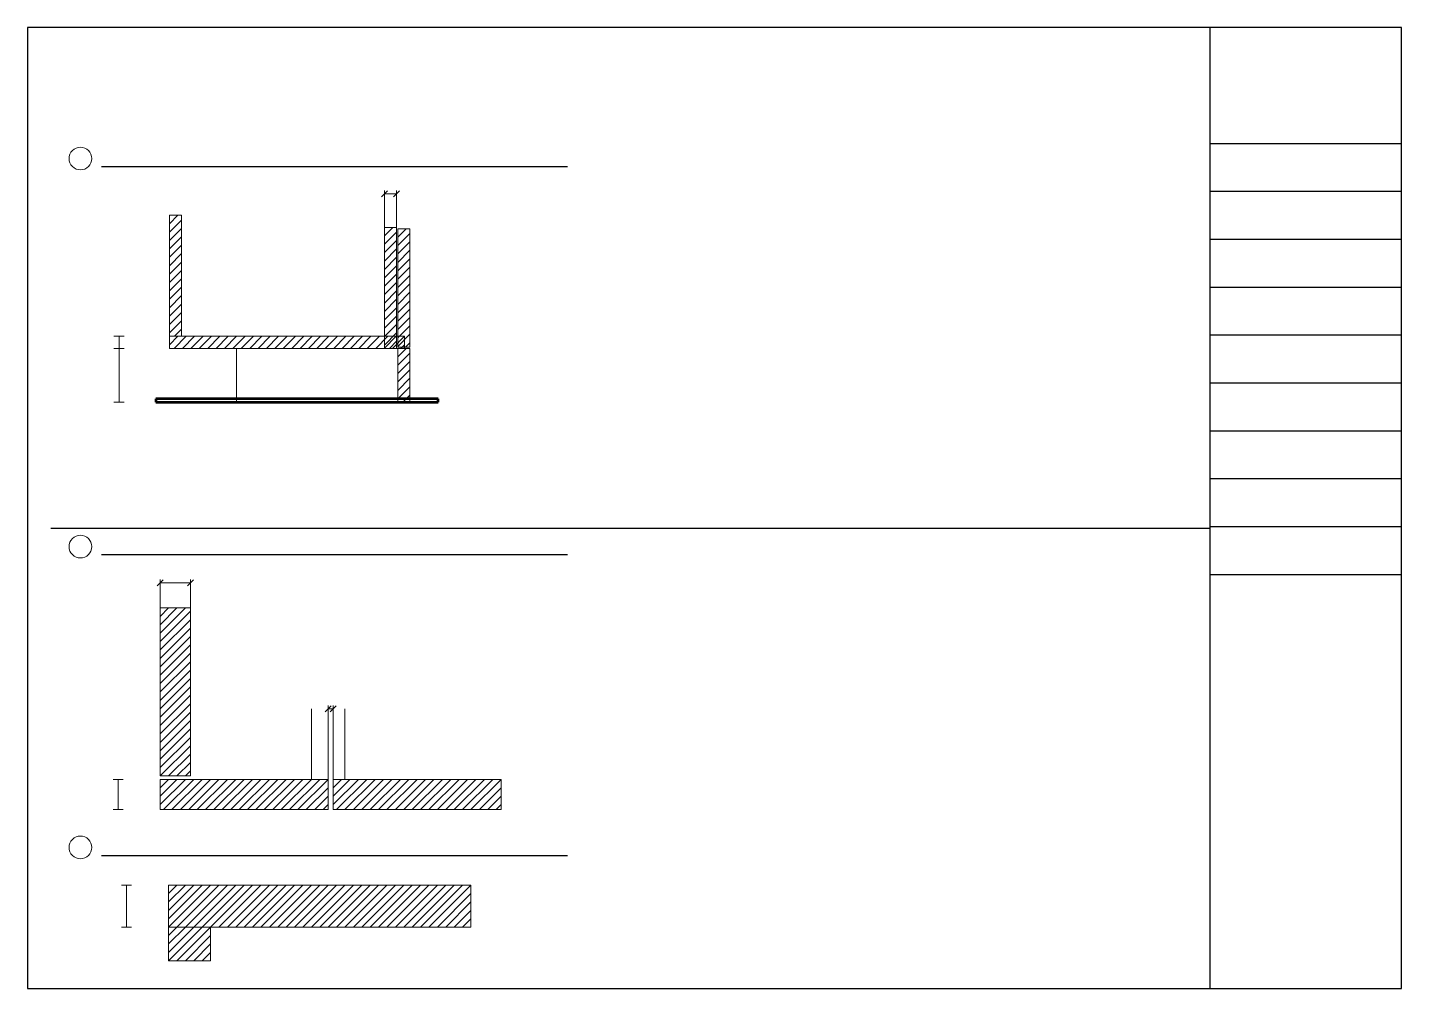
# Model space of a CAD drawing. Header units: millimetres. Extents: x -39780 to 216580, y 220 to 11660.
# Drawn here: x 160220 to 176580, y 220 to 11660 of the extents above; entities that cross this region are included whole.
import ezdxf

# ---------------------------------------------------------------- set-up
doc = ezdxf.new("R2010")
doc.units = ezdxf.units.MM
for name, color, linetype, lineweight in [('BAND', 7, 'CONTINUOUS', 60), ('DETAIL', 7, 'CONTINUOUS', 18), ('DIM', 7, 'CONTINUOUS', 13), ('FRAME', 7, 'CONTINUOUS', 25), ('HATCH', 8, 'CONTINUOUS', 9), ('SYMBOL', 7, 'CONTINUOUS', 18), ('WOOD', 7, 'CONTINUOUS', 18)]:
    doc.layers.add(name, color=color, linetype=linetype, lineweight=lineweight)

msp = doc.modelspace()

# ---------------------------------------------------------------- linework, layer by layer
at = {"layer": 'BAND'}
for p, q in [((165110, 7240), (161750, 7240)), ((161750, 7240), (161750, 7200)), ((161750, 7200), (165110, 7200)), ((165110, 7200), (165110, 7240))]:
    msp.add_line(p, q, dxfattribs=at)
at = {"layer": 'DETAIL'}
for p, q in [((162710, 7200), (162710, 7840)), ((162630, 7200), (162790, 7200)), ((163600, 2710), (163600, 3550)), ((164000, 2710), (164000, 3550))]:
    msp.add_line(p, q, dxfattribs=at)
at = {"layer": 'DIM'}
for p, q in [((164435, 9645), (164505, 9715)), ((164470, 9280), (164470, 9720)), ((164470, 9680), (164614, 9680)), ((164579, 9645), (164649, 9715)), ((164614, 9280), (164614, 9720)), ((161250, 7984), (161370, 7984)), ((161310, 7840), (161310, 7984)), ((161250, 7840), (161370, 7840)), ((161250, 7840), (161370, 7840)), ((161310, 7200), (161310, 7840)), ((161250, 7200), (161370, 7200)), ((161765, 5015), (161835, 5085)), ((161800, 4750), (161800, 5090)), ((162125, 5015), (162195, 5085)), ((162160, 4750), (162160, 5090)), ((161800, 5050), (162160, 5050)), ((163765, 3515), (163835, 3585)), ((163800, 2350), (163800, 3590)), ((163800, 3550), (163860, 3550)), ((163825, 3515), (163895, 3585)), ((163860, 2350), (163860, 3590)), ((161240, 2710), (161360, 2710)), ((161300, 2350), (161300, 2710)), ((161240, 2350), (161360, 2350)), ((161340, 1450), (161460, 1450)), ((161400, 950), (161400, 1450)), ((161340, 950), (161460, 950))]:
    msp.add_line(p, q, dxfattribs=at)
at = {"layer": 'FRAME'}
for p, q in [((176580, 11660), (160220, 11660)), ((160220, 11660), (160220, 220)), ((174300, 220), (174300, 11660)), ((176580, 220), (176580, 11660)), ((174300, 10280), (176580, 10280)), ((161100, 10005), (166650, 10005)), ((174300, 9710), (176580, 9710)), ((174300, 9140), (176580, 9140)), ((174300, 8570), (176580, 8570)), ((174300, 8000), (176580, 8000)), ((174300, 7430), (176580, 7430)), ((174300, 6860), (176580, 6860)), ((174300, 6290), (176580, 6290)), ((160500, 5700), (174300, 5700)), ((174300, 5720), (176580, 5720)), ((161100, 5385), (166650, 5385)), ((174300, 5150), (176580, 5150)), ((161100, 1805), (166650, 1805)), ((160220, 220), (176580, 220))]:
    msp.add_line(p, q, dxfattribs=at)
at = {"layer": 'HATCH'}
for p, q in [((161910, 9324), (162010, 9424)), ((161910, 9224), (162054, 9368)), ((161910, 9124), (162054, 9268)), ((161910, 9024), (162054, 9168)), ((164470, 9180), (164570, 9280)), ((164470, 9080), (164614, 9224)), ((164630, 9164), (164730, 9264)), ((164630, 9064), (164774, 9208)), ((161910, 8924), (162054, 9068)), ((164470, 8980), (164614, 9124)), ((164470, 8880), (164614, 9024)), ((164630, 8964), (164774, 9108)), ((164630, 8864), (164774, 9008)), ((161910, 8824), (162054, 8968)), ((161910, 8724), (162054, 8868)), ((164470, 8780), (164614, 8924)), ((164630, 8764), (164774, 8908)), ((161910, 8624), (162054, 8768)), ((164470, 8680), (164614, 8824)), ((164470, 8580), (164614, 8724)), ((164630, 8664), (164774, 8808)), ((164630, 8564), (164774, 8708)), ((161910, 8524), (162054, 8668)), ((161910, 8424), (162054, 8568)), ((164470, 8480), (164614, 8624)), ((164470, 8380), (164614, 8524)), ((164630, 8464), (164774, 8608)), ((164630, 8364), (164774, 8508)), ((161910, 8324), (162054, 8468)), ((161910, 8224), (162054, 8368)), ((164470, 8280), (164614, 8424)), ((164630, 8264), (164774, 8408)), ((161910, 8124), (162054, 8268)), ((164470, 8180), (164614, 8324)), ((164470, 8080), (164614, 8224)), ((164630, 8164), (164774, 8308)), ((164630, 8064), (164774, 8208)), ((161910, 8024), (162054, 8168)), ((161970, 7984), (162054, 8068)), ((164470, 7980), (164614, 8124)), ((164470, 7880), (164614, 8024)), ((164630, 7964), (164774, 8108)), ((161910, 7884), (162010, 7984)), ((161966, 7840), (162110, 7984)), ((162066, 7840), (162210, 7984)), ((162166, 7840), (162310, 7984)), ((162266, 7840), (162410, 7984)), ((162366, 7840), (162510, 7984)), ((162466, 7840), (162610, 7984)), ((162566, 7840), (162710, 7984)), ((162666, 7840), (162810, 7984)), ((162766, 7840), (162910, 7984)), ((162866, 7840), (163010, 7984)), ((162966, 7840), (163110, 7984)), ((163066, 7840), (163210, 7984)), ((163166, 7840), (163310, 7984)), ((163266, 7840), (163410, 7984)), ((163366, 7840), (163510, 7984)), ((163466, 7840), (163610, 7984)), ((163566, 7840), (163710, 7984)), ((163666, 7840), (163810, 7984)), ((163766, 7840), (163910, 7984)), ((163866, 7840), (164010, 7984)), ((163966, 7840), (164110, 7984)), ((164066, 7840), (164210, 7984)), ((164166, 7840), (164310, 7984)), ((164266, 7840), (164410, 7984)), ((164366, 7840), (164510, 7984)), ((164466, 7840), (164610, 7984)), ((164530, 7840), (164614, 7924)), ((164566, 7840), (164710, 7984)), ((164630, 7864), (164774, 8008)), ((164666, 7840), (164710, 7884)), ((164722, 7856), (164774, 7908)), ((164630, 7740), (164730, 7840)), ((164630, 7640), (164774, 7784)), ((164630, 7540), (164774, 7684)), ((164630, 7440), (164774, 7584)), ((164630, 7340), (164774, 7484)), ((164630, 7240), (164774, 7384)), ((164690, 7200), (164774, 7284)), ((161800, 4650), (161900, 4750)), ((161800, 4550), (162000, 4750)), ((161800, 4450), (162100, 4750)), ((161800, 4350), (162160, 4710)), ((161800, 4250), (162160, 4610)), ((161800, 4150), (162160, 4510)), ((161800, 4050), (162160, 4410)), ((161800, 3950), (162160, 4310)), ((161800, 3850), (162160, 4210)), ((161800, 3750), (162160, 4110)), ((161800, 3650), (162160, 4010)), ((161800, 3550), (162160, 3910)), ((161800, 3450), (162160, 3810)), ((161800, 3350), (162160, 3710)), ((161800, 3250), (162160, 3610)), ((161800, 3150), (162160, 3510)), ((161800, 3050), (162160, 3410)), ((161800, 2950), (162160, 3310)), ((161800, 2850), (162160, 3210)), ((161800, 2750), (162160, 3110)), ((161900, 2750), (162160, 3010)), ((162000, 2750), (162160, 2910)), ((162100, 2750), (162160, 2810)), ((161800, 2610), (161900, 2710)), ((161800, 2510), (162000, 2710)), ((161800, 2410), (162100, 2710)), ((161840, 2350), (162200, 2710)), ((161940, 2350), (162300, 2710)), ((162040, 2350), (162400, 2710)), ((162140, 2350), (162500, 2710)), ((162240, 2350), (162600, 2710)), ((162340, 2350), (162700, 2710)), ((162440, 2350), (162800, 2710)), ((162540, 2350), (162900, 2710)), ((162640, 2350), (163000, 2710)), ((162740, 2350), (163100, 2710)), ((162840, 2350), (163200, 2710)), ((162940, 2350), (163300, 2710)), ((163040, 2350), (163400, 2710)), ((163140, 2350), (163500, 2710)), ((163240, 2350), (163600, 2710)), ((163340, 2350), (163700, 2710)), ((163440, 2350), (163800, 2710)), ((163860, 2610), (163960, 2710)), ((163860, 2510), (164060, 2710)), ((163860, 2410), (164160, 2710)), ((163900, 2350), (164260, 2710)), ((164000, 2350), (164360, 2710)), ((164100, 2350), (164460, 2710)), ((164200, 2350), (164560, 2710)), ((164300, 2350), (164660, 2710)), ((164400, 2350), (164760, 2710)), ((164500, 2350), (164860, 2710)), ((164600, 2350), (164960, 2710)), ((164700, 2350), (165060, 2710)), ((164800, 2350), (165160, 2710)), ((164900, 2350), (165260, 2710)), ((165000, 2350), (165360, 2710)), ((165100, 2350), (165460, 2710)), ((165200, 2350), (165560, 2710)), ((165300, 2350), (165660, 2710)), ((165400, 2350), (165760, 2710)), ((165500, 2350), (165860, 2710)), ((163540, 2350), (163800, 2610)), ((163640, 2350), (163800, 2510)), ((165600, 2350), (165860, 2610)), ((165700, 2350), (165860, 2510)), ((163740, 2350), (163800, 2410)), ((165800, 2350), (165860, 2410)), ((161900, 1350), (162000, 1450)), ((161900, 1250), (162100, 1450)), ((161900, 1150), (162200, 1450)), ((161900, 1050), (162300, 1450)), ((161900, 950), (162400, 1450)), ((162000, 950), (162500, 1450)), ((162100, 950), (162600, 1450)), ((162200, 950), (162700, 1450)), ((162300, 950), (162800, 1450)), ((162400, 950), (162900, 1450)), ((162500, 950), (163000, 1450)), ((162600, 950), (163100, 1450)), ((162700, 950), (163200, 1450)), ((162800, 950), (163300, 1450)), ((162900, 950), (163400, 1450)), ((163000, 950), (163500, 1450)), ((163100, 950), (163600, 1450)), ((163200, 950), (163700, 1450)), ((163300, 950), (163800, 1450)), ((163400, 950), (163900, 1450)), ((163500, 950), (164000, 1450)), ((163600, 950), (164100, 1450)), ((163700, 950), (164200, 1450)), ((163800, 950), (164300, 1450)), ((163900, 950), (164400, 1450)), ((164000, 950), (164500, 1450)), ((164100, 950), (164600, 1450)), ((164200, 950), (164700, 1450)), ((164300, 950), (164800, 1450)), ((164400, 950), (164900, 1450)), ((164500, 950), (165000, 1450)), ((164600, 950), (165100, 1450)), ((164700, 950), (165200, 1450)), ((164800, 950), (165300, 1450)), ((164900, 950), (165400, 1450)), ((165000, 950), (165500, 1450)), ((165100, 950), (165500, 1350)), ((165200, 950), (165500, 1250)), ((165300, 950), (165500, 1150)), ((165400, 950), (165500, 1050)), ((161900, 850), (162000, 950)), ((161900, 750), (162100, 950)), ((161900, 650), (162200, 950)), ((161900, 550), (162300, 950)), ((162000, 550), (162400, 950)), ((162100, 550), (162400, 850)), ((162200, 550), (162400, 750)), ((162300, 550), (162400, 650))]:
    msp.add_line(p, q, dxfattribs=at)
at = {"layer": 'SYMBOL'}
for p, q in [((160725, 10152), (160718, 10126)), ((160738, 10175), (160725, 10152)), ((160755, 10195), (160738, 10175)), ((160775, 10212), (160755, 10195)), ((160798, 10225), (160775, 10212)), ((160824, 10232), (160798, 10225)), ((160850, 10235), (160824, 10232)), ((160876, 10232), (160850, 10235)), ((160902, 10225), (160876, 10232)), ((160925, 10212), (160902, 10225)), ((160945, 10195), (160925, 10212)), ((160962, 10175), (160945, 10195)), ((160975, 10152), (160962, 10175)), ((160982, 10126), (160975, 10152)), ((160718, 10126), (160715, 10100)), ((160715, 10100), (160718, 10074)), ((160718, 10074), (160725, 10048)), ((160725, 10048), (160738, 10025)), ((160738, 10025), (160755, 10005)), ((160755, 10005), (160775, 9988)), ((160775, 9988), (160798, 9975)), ((160902, 9975), (160925, 9988)), ((160925, 9988), (160945, 10005)), ((160945, 10005), (160962, 10025)), ((160962, 10025), (160975, 10048)), ((160975, 10048), (160982, 10074)), ((160985, 10100), (160982, 10126)), ((160982, 10074), (160985, 10100)), ((160798, 9975), (160824, 9968)), ((160824, 9968), (160850, 9965)), ((160850, 9965), (160876, 9968)), ((160876, 9968), (160902, 9975)), ((160755, 5575), (160738, 5555)), ((160775, 5592), (160755, 5575)), ((160798, 5605), (160775, 5592)), ((160824, 5612), (160798, 5605)), ((160850, 5615), (160824, 5612)), ((160876, 5612), (160850, 5615)), ((160902, 5605), (160876, 5612)), ((160925, 5592), (160902, 5605)), ((160945, 5575), (160925, 5592)), ((160962, 5555), (160945, 5575)), ((160718, 5506), (160715, 5480)), ((160715, 5480), (160718, 5454)), ((160725, 5532), (160718, 5506)), ((160718, 5454), (160725, 5428)), ((160738, 5555), (160725, 5532)), ((160725, 5428), (160738, 5405)), ((160738, 5405), (160755, 5385)), ((160945, 5385), (160962, 5405)), ((160975, 5532), (160962, 5555)), ((160962, 5405), (160975, 5428)), ((160982, 5506), (160975, 5532)), ((160975, 5428), (160982, 5454)), ((160985, 5480), (160982, 5506)), ((160982, 5454), (160985, 5480)), ((160755, 5385), (160775, 5368)), ((160775, 5368), (160798, 5355)), ((160798, 5355), (160824, 5348)), ((160824, 5348), (160850, 5345)), ((160850, 5345), (160876, 5348)), ((160876, 5348), (160902, 5355)), ((160902, 5355), (160925, 5368)), ((160925, 5368), (160945, 5385)), ((160738, 1975), (160725, 1952)), ((160755, 1995), (160738, 1975)), ((160775, 2012), (160755, 1995)), ((160798, 2025), (160775, 2012)), ((160824, 2032), (160798, 2025)), ((160850, 2035), (160824, 2032)), ((160876, 2032), (160850, 2035)), ((160902, 2025), (160876, 2032)), ((160925, 2012), (160902, 2025)), ((160945, 1995), (160925, 2012)), ((160962, 1975), (160945, 1995)), ((160975, 1952), (160962, 1975)), ((160718, 1926), (160715, 1900)), ((160715, 1900), (160718, 1874)), ((160725, 1952), (160718, 1926)), ((160718, 1874), (160725, 1848)), ((160725, 1848), (160738, 1825)), ((160738, 1825), (160755, 1805)), ((160755, 1805), (160775, 1788)), ((160925, 1788), (160945, 1805)), ((160945, 1805), (160962, 1825)), ((160962, 1825), (160975, 1848)), ((160982, 1926), (160975, 1952)), ((160975, 1848), (160982, 1874)), ((160985, 1900), (160982, 1926)), ((160982, 1874), (160985, 1900)), ((160775, 1788), (160798, 1775)), ((160798, 1775), (160824, 1768)), ((160824, 1768), (160850, 1765)), ((160850, 1765), (160876, 1768)), ((160876, 1768), (160902, 1775)), ((160902, 1775), (160925, 1788))]:
    msp.add_line(p, q, dxfattribs=at)
at = {"layer": 'WOOD'}
for p, q in [((162054, 9424), (161910, 9424)), ((161910, 9424), (161910, 7984)), ((162054, 7984), (162054, 9424)), ((164614, 9280), (164470, 9280)), ((164470, 9280), (164470, 7840)), ((164614, 7840), (164614, 9280)), ((164774, 9264), (164630, 9264)), ((164630, 9264), (164630, 7856)), ((164774, 7856), (164774, 9264)), ((164710, 7984), (161910, 7984)), ((161910, 7984), (161910, 7840)), ((161910, 7984), (162054, 7984)), ((164630, 7856), (164774, 7856)), ((164710, 7840), (164710, 7984)), ((161910, 7840), (164710, 7840)), ((164470, 7840), (164614, 7840)), ((164774, 7840), (164630, 7840)), ((164630, 7840), (164630, 7200)), ((164774, 7200), (164774, 7840)), ((164630, 7200), (164774, 7200)), ((162160, 4750), (161800, 4750)), ((161800, 4750), (161800, 2750)), ((162160, 2750), (162160, 4750)), ((161800, 2750), (162160, 2750)), ((163800, 2710), (161800, 2710)), ((161800, 2710), (161800, 2350)), ((163800, 2350), (163800, 2710)), ((165860, 2710), (163860, 2710)), ((163860, 2710), (163860, 2350)), ((165860, 2350), (165860, 2710)), ((161800, 2350), (163800, 2350)), ((163860, 2350), (165860, 2350)), ((165500, 1450), (161900, 1450)), ((161900, 1450), (161900, 950)), ((165500, 950), (165500, 1450)), ((161900, 950), (165500, 950)), ((162400, 950), (161900, 950)), ((161900, 950), (161900, 550)), ((162400, 550), (162400, 950)), ((161900, 550), (162400, 550))]:
    msp.add_line(p, q, dxfattribs=at)

doc.saveas('drawing.dxf')
